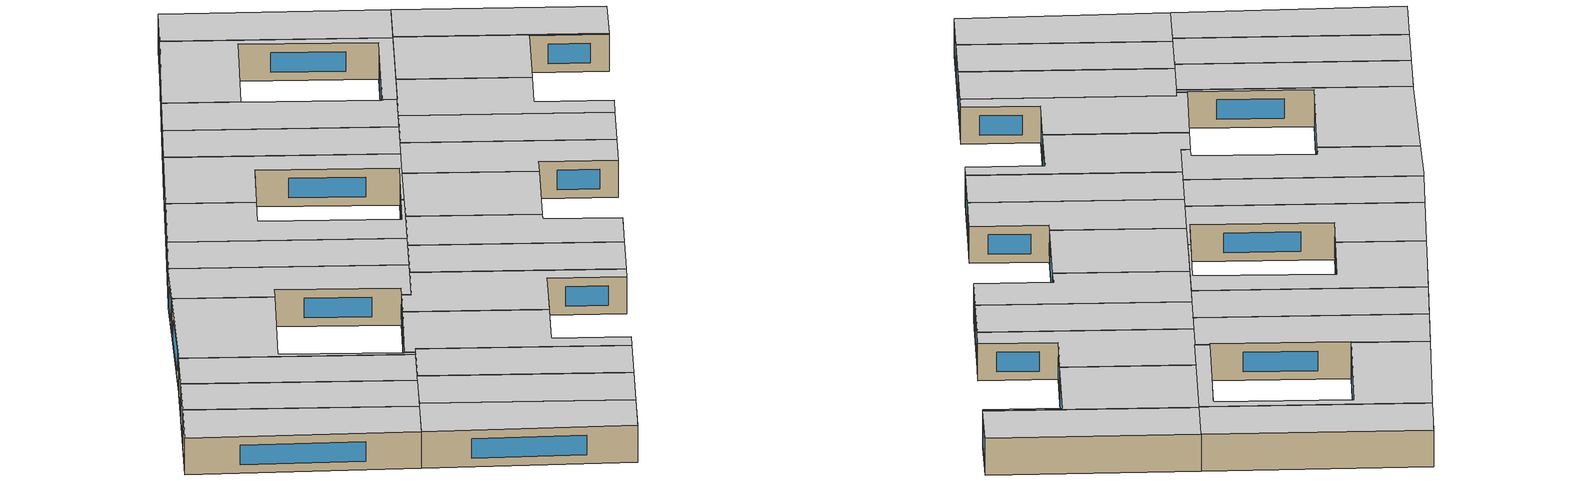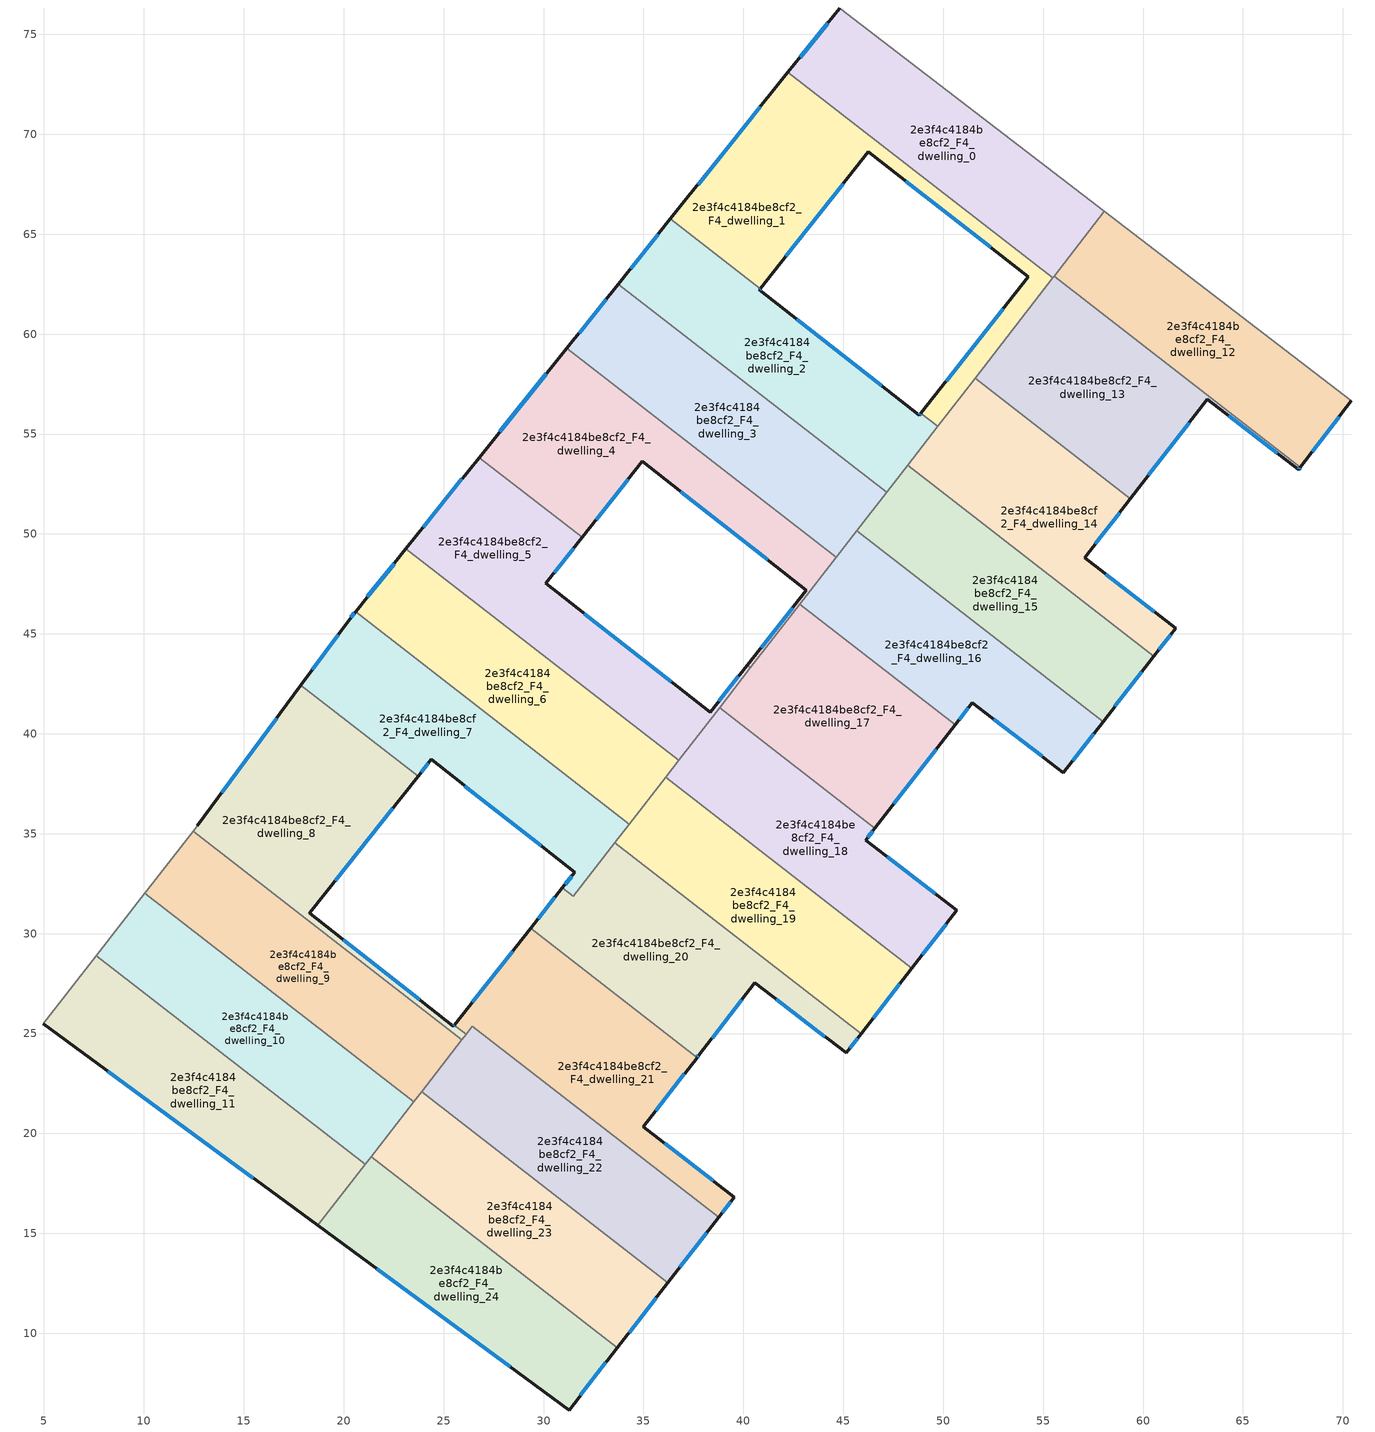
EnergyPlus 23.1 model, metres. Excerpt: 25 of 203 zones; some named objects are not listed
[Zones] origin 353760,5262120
2e3f4c4184be8cf2_F4_dwelling_0
 floor to 2e3f4c4184be8cf2_F3_dwelling_0 (EU_floor_Construction): 58.07,66.14 55.49,62.81 42.23,73.1 44.82,76.32 z12
 wall outside (EU_wall_Construction): 44.82,76.32 42.23,73.1 z12:15
 wall to 2e3f4c4184be8cf2_F4_dwelling_1 (EU_wall_Construction): 42.23,73.1 55.49,62.81 z12:15
 wall adiabatic (EU_wall_Construction): 58.07,66.14 44.82,76.32 z12:15
 wall to 2e3f4c4184be8cf2_F4_dwelling_12 (EU_wall_Construction): 55.56,62.9 58.07,66.14 z12:15
 wall to 2e3f4c4184be8cf2_F4_dwelling_13 (EU_wall_Construction): 55.49,62.81 55.56,62.9 z12:15
 window (EU_Window_Construction): 44.21,75.57 42.84,73.85 z12.7:14.3
 ceiling to 2e3f4c4184be8cf2_F5_dwelling_0 (EU_floor_Construction): 55.49,62.81 58.07,66.14 44.82,76.32 42.23,73.1 z15
2e3f4c4184be8cf2_F4_dwelling_1
 floor to 2e3f4c4184be8cf2_F3_dwelling_1 (EU_floor_Construction): 46.26,69.14 40.85,62.28 36.35,65.76 42.23,73.1 55.49,62.81 49.73,55.39 48.88,56.05 54.26,62.87 z12
 wall outside (EU_wall_Construction): 40.85,62.28 46.26,69.14 54.26,62.87 48.88,56.05 / 42.23,73.1 36.35,65.76 z12:15
 wall to 2e3f4c4184be8cf2_F4_dwelling_2 (EU_wall_Construction): 48.88,56.05 49.73,55.39 / 36.35,65.76 40.85,62.28 z12:15
 wall to 2e3f4c4184be8cf2_F4_dwelling_13 (EU_wall_Construction): 51.59,57.79 55.49,62.81 z12:15
 wall to 2e3f4c4184be8cf2_F4_dwelling_14 (EU_wall_Construction): 49.73,55.39 51.59,57.79 z12:15
 window (EU_Window_Construction): 53,61.27 50.14,57.65 / 48.14,67.66 52.38,64.34 / 42.12,63.89 44.99,67.53 / 40.85,71.38 37.73,67.49 z12.7:14.3
 ceiling to 2e3f4c4184be8cf2_F5_dwelling_1 (EU_floor_Construction): 49.73,55.39 55.49,62.81 42.23,73.1 36.35,65.76 40.85,62.28 46.26,69.14 54.26,62.87 48.88,56.05 z15
2e3f4c4184be8cf2_F4_dwelling_10
 floor to 2e3f4c4184be8cf2_F3_dwelling_10 (EU_floor_Construction): 23.51,21.58 21.09,18.46 7.62,28.9 10.05,32.02 z12
 wall adiabatic (EU_wall_Construction): 10.05,32.02 7.62,28.9 z12:15
 wall to 2e3f4c4184be8cf2_F4_dwelling_9 (EU_wall_Construction): 23.51,21.58 10.05,32.02 z12:15
 wall to 2e3f4c4184be8cf2_F4_dwelling_11 (EU_wall_Construction): 7.62,28.9 21.09,18.46 z12:15
 wall to 2e3f4c4184be8cf2_F4_dwelling_23 (EU_wall_Construction): 21.37,18.82 23.51,21.58 z12:15
 wall to 2e3f4c4184be8cf2_F4_dwelling_24 (EU_wall_Construction): 21.09,18.46 21.37,18.82 z12:15
 ceiling to 2e3f4c4184be8cf2_F5_dwelling_10 (EU_floor_Construction): 21.09,18.46 23.51,21.58 10.05,32.02 7.62,28.9 z15
2e3f4c4184be8cf2_F4_dwelling_11
 floor to 2e3f4c4184be8cf2_F3_dwelling_11 (EU_floor_Construction): 21.09,18.46 18.71,15.4 4.97,25.49 7.62,28.9 z12
 wall outside (EU_wall_Construction): 4.97,25.49 18.71,15.4 z12:15
 wall adiabatic (EU_wall_Construction): 7.62,28.9 4.97,25.49 z12:15
 wall to 2e3f4c4184be8cf2_F4_dwelling_24 (EU_wall_Construction): 18.71,15.4 21.09,18.46 z12:15
 window (EU_Window_Construction): 8.2,23.12 15.48,17.77 z12.7:14.3
 ceiling to 2e3f4c4184be8cf2_F5_dwelling_11 (EU_floor_Construction): 18.71,15.4 21.09,18.46 7.62,28.9 4.97,25.49 z15
2e3f4c4184be8cf2_F4_dwelling_12
 floor to 2e3f4c4184be8cf2_F3_dwelling_12 (EU_floor_Construction): 70.41,56.66 67.88,53.34 55.55,62.9 58.07,66.14 z12
 wall outside (EU_wall_Construction): 67.88,53.34 70.41,56.66 z12:15
 wall to 2e3f4c4184be8cf2_F4_dwelling_13 (EU_wall_Construction): 55.55,62.9 67.88,53.34 z12:15
 wall adiabatic (EU_wall_Construction): 70.41,56.66 58.07,66.14 z12:15
 window (EU_Window_Construction): 68.47,54.12 69.82,55.88 z12.7:14.3
 ceiling to 2e3f4c4184be8cf2_F5_dwelling_12 (EU_floor_Construction): 67.88,53.34 70.41,56.66 58.07,66.14 55.55,62.9 z15
2e3f4c4184be8cf2_F4_dwelling_13
 floor to 2e3f4c4184be8cf2_F3_dwelling_13 (EU_floor_Construction): 63.22,56.74 59.37,51.76 51.59,57.79 55.55,62.9 67.88,53.34 67.79,53.22 z12
 wall outside (EU_wall_Construction): 59.37,51.76 63.22,56.74 67.79,53.22 67.88,53.34 z12:15
 wall to 2e3f4c4184be8cf2_F4_dwelling_14 (EU_wall_Construction): 51.59,57.79 59.37,51.76 z12:15
 window (EU_Window_Construction): 67.81,53.25 67.86,53.31 / 64.3,55.91 66.71,54.05 / 60.27,52.93 62.32,55.57 z12.7:14.3
 ceiling to 2e3f4c4184be8cf2_F5_dwelling_13 (EU_floor_Construction): 67.79,53.22 67.88,53.34 55.55,62.9 51.59,57.79 59.37,51.76 63.22,56.74 z15
2e3f4c4184be8cf2_F4_dwelling_14
 floor to 2e3f4c4184be8cf2_F3_dwelling_14 (EU_floor_Construction): 59.37,51.76 57.07,48.81 61.64,45.29 60.54,43.88 48.22,53.43 51.59,57.79 z12
 wall outside (EU_wall_Construction): 60.54,43.88 61.64,45.29 57.07,48.81 59.37,51.76 z12:15
 wall to 2e3f4c4184be8cf2_F4_dwelling_15 (EU_wall_Construction): 48.22,53.43 60.54,43.88 z12:15
 wall to 2e3f4c4184be8cf2_F4_dwelling_2 (EU_wall_Construction): 49.73,55.39 48.22,53.43 z12:15
 window (EU_Window_Construction): 57.61,49.5 58.83,51.07 / 60.56,46.12 58.14,47.98 / 60.8,44.21 61.38,44.96 z12.7:14.3
 ceiling to 2e3f4c4184be8cf2_F5_dwelling_14 (EU_floor_Construction): 60.54,43.88 61.64,45.29 57.07,48.81 59.37,51.76 51.59,57.79 48.22,53.43 z15
2e3f4c4184be8cf2_F4_dwelling_15
 floor to 2e3f4c4184be8cf2_F3_dwelling_15 (EU_floor_Construction): 60.54,43.88 58,40.61 45.68,50.17 48.22,53.43 z12
 wall outside (EU_wall_Construction): 58,40.61 60.54,43.88 z12:15
 wall to 2e3f4c4184be8cf2_F4_dwelling_16 (EU_wall_Construction): 45.68,50.17 58,40.61 z12:15
 wall to 2e3f4c4184be8cf2_F4_dwelling_3 (EU_wall_Construction): 47.17,52.09 45.68,50.17 z12:15
 wall to 2e3f4c4184be8cf2_F4_dwelling_2 (EU_wall_Construction): 48.21,53.43 47.17,52.09 z12:15
 window (EU_Window_Construction): 58.6,41.38 59.94,43.11 z12.7:14.3
 ceiling to 2e3f4c4184be8cf2_F5_dwelling_15 (EU_floor_Construction): 58,40.61 60.54,43.88 48.22,53.43 45.68,50.17 z15
2e3f4c4184be8cf2_F4_dwelling_16
 floor to 2e3f4c4184be8cf2_F3_dwelling_16 (EU_floor_Construction): 58,40.61 56.02,38.06 51.47,41.56 50.6,40.45 42.83,46.49 45.68,50.17 z12
 wall outside (EU_wall_Construction): 50.6,40.45 51.47,41.56 56.02,38.06 58,40.61 z12:15
 wall to 2e3f4c4184be8cf2_F4_dwelling_17 (EU_wall_Construction): 42.83,46.49 50.6,40.45 z12:15
 wall to 2e3f4c4184be8cf2_F4_dwelling_4 (EU_wall_Construction): 44.66,48.85 42.83,46.49 z12:15
 wall to 2e3f4c4184be8cf2_F4_dwelling_3 (EU_wall_Construction): 45.68,50.17 44.66,48.85 z12:15
 window (EU_Window_Construction): 56.49,38.66 57.54,40.01 / 52.54,40.74 54.95,38.88 / 50.81,40.71 51.26,41.3 z12.7:14.3
 ceiling to 2e3f4c4184be8cf2_F5_dwelling_16 (EU_floor_Construction): 56.02,38.06 58,40.61 45.68,50.17 42.83,46.49 50.6,40.45 51.47,41.56 z15
2e3f4c4184be8cf2_F4_dwelling_17
 floor to 2e3f4c4184be8cf2_F3_dwelling_17 (EU_floor_Construction): 50.6,40.45 46.59,35.28 38.81,41.31 42.83,46.49 z12
 wall outside (EU_wall_Construction): 46.59,35.28 50.6,40.45 z12:15
 wall to 2e3f4c4184be8cf2_F4_dwelling_18 (EU_wall_Construction): 38.81,41.31 46.59,35.28 z12:15
 wall to 2e3f4c4184be8cf2_F4_dwelling_5 (EU_wall_Construction): 40.35,43.3 38.81,41.31 z12:15
 wall to 2e3f4c4184be8cf2_F4_dwelling_4 (EU_wall_Construction): 42.82,46.49 40.35,43.3 z12:15
 window (EU_Window_Construction): 47.53,36.49 49.66,39.24 z12.7:14.3
 ceiling to 2e3f4c4184be8cf2_F5_dwelling_17 (EU_floor_Construction): 46.59,35.28 50.6,40.45 42.83,46.49 38.81,41.31 z15
2e3f4c4184be8cf2_F4_dwelling_18
 floor to 2e3f4c4184be8cf2_F3_dwelling_18 (EU_floor_Construction): 46.59,35.28 46.12,34.68 50.68,31.16 48.43,28.26 36.11,37.82 38.81,41.31 z12
 wall outside (EU_wall_Construction): 48.43,28.26 50.68,31.16 46.12,34.68 46.59,35.28 z12:15
 wall to 2e3f4c4184be8cf2_F4_dwelling_19 (EU_wall_Construction): 36.11,37.82 48.43,28.26 z12:15
 wall to 2e3f4c4184be8cf2_F4_dwelling_6 (EU_wall_Construction): 36.77,38.67 36.11,37.82 z12:15
 wall to 2e3f4c4184be8cf2_F4_dwelling_5 (EU_wall_Construction): 38.81,41.31 36.77,38.67 z12:15
 window (EU_Window_Construction): 46.23,34.82 46.48,35.14 / 49.61,31.99 47.19,33.85 / 48.96,28.94 50.15,30.48 z12.7:14.3
 ceiling to 2e3f4c4184be8cf2_F5_dwelling_18 (EU_floor_Construction): 48.43,28.26 50.68,31.16 46.12,34.68 46.59,35.28 38.81,41.31 36.11,37.82 z15
2e3f4c4184be8cf2_F4_dwelling_19
 floor to 2e3f4c4184be8cf2_F3_dwelling_19 (EU_floor_Construction): 48.43,28.26 45.89,25 33.57,34.55 36.11,37.82 z12
 wall outside (EU_wall_Construction): 45.89,25 48.43,28.26 z12:15
 wall to 2e3f4c4184be8cf2_F4_dwelling_20 (EU_wall_Construction): 33.57,34.55 45.89,25 z12:15
 wall to 2e3f4c4184be8cf2_F4_dwelling_7 (EU_wall_Construction): 34.29,35.48 33.57,34.55 z12:15
 wall to 2e3f4c4184be8cf2_F4_dwelling_6 (EU_wall_Construction): 36.11,37.82 34.29,35.48 z12:15
 window (EU_Window_Construction): 46.49,25.76 47.83,27.5 z12.7:14.3
 ceiling to 2e3f4c4184be8cf2_F5_dwelling_19 (EU_floor_Construction): 45.89,25 48.43,28.26 36.11,37.82 33.57,34.55 z15
2e3f4c4184be8cf2_F4_dwelling_2
 floor to 2e3f4c4184be8cf2_F3_dwelling_2 (EU_floor_Construction): 40.85,62.28 40.81,62.22 48.8,55.95 48.88,56.05 49.73,55.39 47.17,52.09 33.74,62.51 36.35,65.76 z12
 wall outside (EU_wall_Construction): 48.88,56.05 48.8,55.95 40.81,62.22 40.85,62.28 / 36.35,65.76 33.74,62.51 z12:15
 wall to 2e3f4c4184be8cf2_F4_dwelling_3 (EU_wall_Construction): 33.74,62.51 47.17,52.09 z12:15
 window (EU_Window_Construction): 46.93,57.42 42.68,60.75 / 48.86,56.03 48.82,55.97 / 35.74,65 34.35,63.27 / 40.82,62.24 40.84,62.26 z12.7:14.3
 ceiling to 2e3f4c4184be8cf2_F5_dwelling_2 (EU_floor_Construction): 47.17,52.09 49.73,55.39 48.88,56.05 48.8,55.95 40.81,62.22 40.85,62.28 36.35,65.76 33.74,62.51 z15
2e3f4c4184be8cf2_F4_dwelling_20
 floor to 2e3f4c4184be8cf2_F3_dwelling_20 (EU_floor_Construction): 40.58,27.54 37.77,23.92 37.68,23.8 29.35,30.26 30.95,32.29 31.49,31.87 33.57,34.55 45.89,25 45.14,24.03 z12
 wall outside (EU_wall_Construction): 37.68,23.8 37.77,23.92 40.58,27.54 45.14,24.03 45.89,25 / 30.95,32.29 29.35,30.26 z12:15
 wall to 2e3f4c4184be8cf2_F4_dwelling_7 (EU_wall_Construction): 33.57,34.55 31.49,31.87 30.95,32.29 z12:15
 wall to 2e3f4c4184be8cf2_F4_dwelling_21 (EU_wall_Construction): 29.35,30.26 37.68,23.8 z12:15
 window (EU_Window_Construction): 45.32,24.26 45.72,24.77 / 41.65,26.71 44.07,24.85 / 38.43,24.77 39.92,26.69 / 37.7,23.83 37.75,23.89 / 30.57,31.81 29.72,30.74 z12.7:14.3
 ceiling to 2e3f4c4184be8cf2_F5_dwelling_20 (EU_floor_Construction): 45.14,24.03 45.89,25 33.57,34.55 31.49,31.87 30.95,32.29 29.35,30.26 37.68,23.8 37.77,23.92 40.58,27.54 z15
2e3f4c4184be8cf2_F4_dwelling_21
 floor to 2e3f4c4184be8cf2_F3_dwelling_21 (EU_floor_Construction): 37.68,23.8 35,20.33 39.55,16.82 38.76,15.8 26.44,25.36 26.13,24.96 25.53,25.43 29.35,30.26 z12
 wall outside (EU_wall_Construction): 38.76,15.8 39.55,16.82 35,20.33 37.68,23.8 / 29.35,30.26 25.53,25.43 z12:15
 wall to 2e3f4c4184be8cf2_F4_dwelling_22 (EU_wall_Construction): 26.13,24.96 26.44,25.36 38.76,15.8 z12:15
 wall to 2e3f4c4184be8cf2_F4_dwelling_8 (EU_wall_Construction): 25.53,25.43 26.13,24.96 z12:15
 window (EU_Window_Construction): 38.95,16.04 39.37,16.58 / 28.45,29.13 26.43,26.56 / 35.63,21.15 37.05,22.99 / 38.48,17.64 36.07,19.51 z12.7:14.3
 ceiling to 2e3f4c4184be8cf2_F5_dwelling_21 (EU_floor_Construction): 38.76,15.8 39.55,16.82 35,20.33 37.68,23.8 29.35,30.26 25.53,25.43 26.13,24.96 26.44,25.36 z15
2e3f4c4184be8cf2_F4_dwelling_22
 floor to 2e3f4c4184be8cf2_F3_dwelling_22 (EU_floor_Construction): 38.76,15.8 36.23,12.54 23.91,22.09 26.44,25.36 z12
 wall outside (EU_wall_Construction): 36.23,12.54 38.76,15.8 z12:15
 wall to 2e3f4c4184be8cf2_F4_dwelling_23 (EU_wall_Construction): 23.91,22.09 36.23,12.54 z12:15
 wall to 2e3f4c4184be8cf2_F4_dwelling_8 (EU_wall_Construction): 26.13,24.96 25.92,24.69 z12:15
 wall to 2e3f4c4184be8cf2_F4_dwelling_9 (EU_wall_Construction): 25.92,24.69 23.91,22.09 z12:15
 window (EU_Window_Construction): 36.82,13.3 38.17,15.03 z12.7:14.3
 ceiling to 2e3f4c4184be8cf2_F5_dwelling_22 (EU_floor_Construction): 36.23,12.54 38.76,15.8 26.44,25.36 23.91,22.09 z15
2e3f4c4184be8cf2_F4_dwelling_23
 floor to 2e3f4c4184be8cf2_F3_dwelling_23 (EU_floor_Construction): 36.23,12.54 33.69,9.27 21.37,18.83 23.91,22.09 z12
 wall outside (EU_wall_Construction): 33.69,9.27 36.23,12.54 z12:15
 wall to 2e3f4c4184be8cf2_F4_dwelling_24 (EU_wall_Construction): 21.37,18.83 33.69,9.27 z12:15
 wall to 2e3f4c4184be8cf2_F4_dwelling_9 (EU_wall_Construction): 23.91,22.09 23.6,21.7 23.51,21.58 z12:15
 window (EU_Window_Construction): 34.29,10.04 35.63,11.77 z12.7:14.3
 ceiling to 2e3f4c4184be8cf2_F5_dwelling_23 (EU_floor_Construction): 33.69,9.27 36.23,12.54 23.91,22.09 21.37,18.83 z15
2e3f4c4184be8cf2_F4_dwelling_24
 floor to 2e3f4c4184be8cf2_F3_dwelling_24 (EU_floor_Construction): 33.69,9.27 31.28,6.16 18.71,15.4 21.37,18.83 z12
 wall outside (EU_wall_Construction): 18.71,15.4 31.28,6.16 33.69,9.27 z12:15
 window (EU_Window_Construction): 31.85,6.89 33.13,8.54 / 21.66,13.23 28.33,8.33 z12.7:14.3
 ceiling to 2e3f4c4184be8cf2_F5_dwelling_24 (EU_floor_Construction): 31.28,6.16 33.69,9.27 21.37,18.83 18.71,15.4 z15
2e3f4c4184be8cf2_F4_dwelling_3
 floor to 2e3f4c4184be8cf2_F3_dwelling_3 (EU_floor_Construction): 47.17,52.09 44.66,48.85 31.17,59.31 33.74,62.51 z12
 wall outside (EU_wall_Construction): 33.74,62.51 31.17,59.31 z12:15
 wall to 2e3f4c4184be8cf2_F4_dwelling_4 (EU_wall_Construction): 31.17,59.31 44.66,48.85 z12:15
 window (EU_Window_Construction): 33.14,61.76 31.77,60.06 z12.7:14.3
 ceiling to 2e3f4c4184be8cf2_F5_dwelling_3 (EU_floor_Construction): 44.66,48.85 47.17,52.09 33.74,62.51 31.17,59.31 z15
2e3f4c4184be8cf2_F4_dwelling_4
 floor to 2e3f4c4184be8cf2_F3_dwelling_4 (EU_floor_Construction): 44.66,48.85 40.35,43.3 40.19,43.42 43.16,47.19 34.94,53.64 31.93,49.83 26.78,53.83 31.17,59.31 z12
 wall outside (EU_wall_Construction): 31.93,49.83 34.94,53.64 43.16,47.19 40.19,43.42 / 31.17,59.31 26.78,53.83 z12:15
 wall to 2e3f4c4184be8cf2_F4_dwelling_5 (EU_wall_Construction): 40.19,43.42 40.35,43.3 / 26.78,53.83 31.93,49.83 z12:15
 window (EU_Window_Construction): 42.46,46.3 40.88,44.31 / 36.87,52.13 41.23,48.7 / 32.63,50.72 34.23,52.75 / 30.14,58.02 27.81,55.11 z12.7:14.3
 ceiling to 2e3f4c4184be8cf2_F5_dwelling_4 (EU_floor_Construction): 43.16,47.19 40.19,43.42 40.35,43.3 44.66,48.85 31.17,59.31 26.78,53.83 31.93,49.83 34.94,53.64 z15
2e3f4c4184be8cf2_F4_dwelling_5
 floor to 2e3f4c4184be8cf2_F3_dwelling_5 (EU_floor_Construction): 31.93,49.83 30.11,47.53 38.33,41.08 40.19,43.42 40.35,43.3 36.77,38.67 23.12,49.26 26.78,53.83 z12
 wall outside (EU_wall_Construction): 26.78,53.83 23.12,49.26 / 40.19,43.42 38.33,41.08 30.11,47.53 31.93,49.83 z12:15
 wall to 2e3f4c4184be8cf2_F4_dwelling_6 (EU_wall_Construction): 23.12,49.26 36.77,38.67 z12:15
 window (EU_Window_Construction): 25.92,52.75 23.98,50.33 / 30.54,48.07 31.5,49.29 / 36.4,42.59 32.04,46.02 / 39.75,42.87 38.77,41.63 z12.7:14.3
 ceiling to 2e3f4c4184be8cf2_F5_dwelling_5 (EU_floor_Construction): 38.33,41.08 30.11,47.53 31.93,49.83 26.78,53.83 23.12,49.26 36.77,38.67 40.35,43.3 40.19,43.42 z15
2e3f4c4184be8cf2_F4_dwelling_6
 floor to 2e3f4c4184be8cf2_F3_dwelling_6 (EU_floor_Construction): 36.77,38.67 34.29,35.48 20.59,46.11 23.12,49.26 z12
 wall outside (EU_wall_Construction): 23.12,49.26 20.59,46.11 z12:15
 wall to 2e3f4c4184be8cf2_F4_dwelling_7 (EU_wall_Construction): 20.59,46.11 34.29,35.48 z12:15
 window (EU_Window_Construction): 22.52,48.52 21.18,46.85 z12.7:14.3
 ceiling to 2e3f4c4184be8cf2_F5_dwelling_6 (EU_floor_Construction): 34.29,35.48 36.77,38.67 23.12,49.26 20.59,46.11 z15
2e3f4c4184be8cf2_F4_dwelling_7
 floor to 2e3f4c4184be8cf2_F3_dwelling_7 (EU_floor_Construction): 34.29,35.48 31.49,31.87 30.95,32.29 31.56,33.06 24.38,38.71 23.72,37.89 17.86,42.44 20.29,45.75 20.59,46.11 z12
 wall outside (EU_wall_Construction): 23.72,37.89 24.38,38.71 31.56,33.06 30.95,32.29 / 20.59,46.11 20.29,45.75 17.86,42.44 z12:15
 wall to 2e3f4c4184be8cf2_F4_dwelling_8 (EU_wall_Construction): 17.86,42.44 23.72,37.89 z12:15
 window (EU_Window_Construction): 31.42,32.88 31.09,32.47 / 26.06,37.39 29.87,34.39 / 23.88,38.08 24.22,38.52 / 19.72,44.97 18.43,43.21 / 20.52,46.03 20.36,45.83 z12.7:14.3
 ceiling to 2e3f4c4184be8cf2_F5_dwelling_7 (EU_floor_Construction): 31.49,31.87 34.29,35.48 20.59,46.11 20.29,45.75 17.86,42.44 23.72,37.89 24.38,38.71 31.56,33.06 30.95,32.29 z15
2e3f4c4184be8cf2_F4_dwelling_8
 floor to 2e3f4c4184be8cf2_F3_dwelling_8 (EU_floor_Construction): 23.72,37.89 18.31,31.03 18.29,31.02 25.48,25.37 25.53,25.43 26.13,24.96 25.92,24.69 12.46,35.12 12.64,35.36 12.67,35.4 17.86,42.44 z12
 wall outside (EU_wall_Construction): 25.53,25.43 25.48,25.37 18.29,31.02 18.31,31.03 23.72,37.89 / 17.86,42.44 12.67,35.4 z12:15
 wall to 2e3f4c4184be8cf2_F4_dwelling_9 (EU_wall_Construction): 12.46,35.12 25.92,24.69 z12:15
 wall adiabatic (EU_wall_Construction): 12.67,35.4 12.64,35.36 12.46,35.12 z12:15
 window (EU_Window_Construction): 25.52,25.41 25.49,25.38 / 16.64,40.79 13.89,37.05 / 19.58,32.64 22.45,36.28 / 23.79,26.69 19.98,29.69 z12.7:14.3
 ceiling to 2e3f4c4184be8cf2_F5_dwelling_8 (EU_floor_Construction): 25.92,24.69 26.13,24.96 25.53,25.43 25.48,25.37 18.29,31.02 18.31,31.03 23.72,37.89 17.86,42.44 12.67,35.4 12.64,35.36 12.46,35.12 z15
2e3f4c4184be8cf2_F4_dwelling_9
 floor to 2e3f4c4184be8cf2_F3_dwelling_9 (EU_floor_Construction): 25.92,24.69 23.6,21.7 23.51,21.58 10.05,32.02 10.14,32.14 12.46,35.12 z12
 wall adiabatic (EU_wall_Construction): 12.46,35.12 10.14,32.14 10.05,32.02 z12:15
 ceiling to 2e3f4c4184be8cf2_F5_dwelling_9 (EU_floor_Construction): 23.6,21.7 25.92,24.69 12.46,35.12 10.14,32.14 10.05,32.02 23.51,21.58 z15
[Building]
EU S2 Campaign: North Axis=0; Terrain=City; Solar Distribution=FullExterior
[Site:Location]
Budapest.Ferenc.Liszt.Intl.AP: Latitude=47.437; Longitude=19.256; Time Zone=1; Elevation=185
[SizingPeriod:WeatherFileDays]
AnnualSizingPeriod: Begin Month=1; Begin Day of Month=1; End Month=12; End Day of Month=31; Day of Week for Start Day=Monday; Use Weather File Daylight Saving Period=No; Use Weather File Rain and Snow Indicators=No
[MATERIAL]
EU_InternalMass_Material: Roughness=MediumRough; Thickness=0.1; Conductivity=1; Density=1800; Specific Heat=900; Thermal Absorptance=0.9; Solar Absorptance=0.7; Visible Absorptance=0.7
[MATERIAL:NOMASS] Roughness=MediumRough; Thermal Absorptance=0.9; Solar Absorptance=0.7; Visible Absorptance=0.7
Name | Thermal Resistance
EU_wall_NoMass | 0.832559
EU_floor_NoMass | 0.872794
[WINDOWMATERIAL:SIMPLEGLAZINGSYSTEM]
EU_Window_SimpleGlazing: UFactor=2.79869; Solar Heat Gain Coefficient=0.75; Visible Transmittance=0.75
[CONSTRUCTION]
EU_wall_Construction: EU_wall_NoMass
EU_floor_Construction: EU_floor_NoMass
EU_Window_Construction: EU_Window_SimpleGlazing
EU_InternalMass_Construction: EU_InternalMass_Material
[ZONE] Type=1; Multiplier=1; Ceiling Height=autocalculate; Floor Area=autocalculate; Part of Total Floor Area=Yes
Name | Volume
2e3f4c4184be8cf2_F4_dwelling_0 | 209.613
2e3f4c4184be8cf2_F4_dwelling_1 | 209.577
2e3f4c4184be8cf2_F4_dwelling_10 | 201.92
2e3f4c4184be8cf2_F4_dwelling_11 | 209.589
2e3f4c4184be8cf2_F4_dwelling_12 | 193.483
2e3f4c4184be8cf2_F4_dwelling_13; 2e3f4c4184be8cf2_F4_dwelling_16 | 193.466
2e3f4c4184be8cf2_F4_dwelling_14 | 193.47
2e3f4c4184be8cf2_F4_dwelling_15 | 193.5
2e3f4c4184be8cf2_F4_dwelling_17 | 193.445
2e3f4c4184be8cf2_F4_dwelling_18 | 193.488
2e3f4c4184be8cf2_F4_dwelling_19 | 193.49
2e3f4c4184be8cf2_F4_dwelling_2 | 209.598
2e3f4c4184be8cf2_F4_dwelling_20 | 203.251
2e3f4c4184be8cf2_F4_dwelling_21 | 202.596
2e3f4c4184be8cf2_F4_dwelling_22 | 193.447
2e3f4c4184be8cf2_F4_dwelling_23 | 193.48
2e3f4c4184be8cf2_F4_dwelling_24 | 193.487
2e3f4c4184be8cf2_F4_dwelling_3 | 209.626
2e3f4c4184be8cf2_F4_dwelling_4 | 209.57
2e3f4c4184be8cf2_F4_dwelling_5 | 209.572
2e3f4c4184be8cf2_F4_dwelling_6 | 209.619
2e3f4c4184be8cf2_F4_dwelling_7 | 209.565
2e3f4c4184be8cf2_F4_dwelling_8 | 207.207
2e3f4c4184be8cf2_F4_dwelling_9 | 200.774
[INTERNALMASS] Construction=EU_InternalMass_Construction
Name | Zone or ZoneList | Surface Area
2e3f4c4184be8cf2_F4_dwelling_0_EU_InternalMass | 2e3f4c4184be8cf2_F4_dwelling_0 | 69.871
2e3f4c4184be8cf2_F4_dwelling_1_EU_InternalMass | 2e3f4c4184be8cf2_F4_dwelling_1 | 69.8589
2e3f4c4184be8cf2_F4_dwelling_2_EU_InternalMass | 2e3f4c4184be8cf2_F4_dwelling_2 | 69.866
2e3f4c4184be8cf2_F4_dwelling_3_EU_InternalMass | 2e3f4c4184be8cf2_F4_dwelling_3 | 69.8756
2e3f4c4184be8cf2_F4_dwelling_4_EU_InternalMass | 2e3f4c4184be8cf2_F4_dwelling_4 | 69.8565
2e3f4c4184be8cf2_F4_dwelling_5_EU_InternalMass | 2e3f4c4184be8cf2_F4_dwelling_5 | 69.8599
2e3f4c4184be8cf2_F4_dwelling_6_EU_InternalMass | 2e3f4c4184be8cf2_F4_dwelling_6 | 69.8729
2e3f4c4184be8cf2_F4_dwelling_7_EU_InternalMass | 2e3f4c4184be8cf2_F4_dwelling_7 | 69.855
2e3f4c4184be8cf2_F4_dwelling_8_EU_InternalMass | 2e3f4c4184be8cf2_F4_dwelling_8 | 69.0692
2e3f4c4184be8cf2_F4_dwelling_9_EU_InternalMass | 2e3f4c4184be8cf2_F4_dwelling_9 | 66.9309
2e3f4c4184be8cf2_F4_dwelling_10_EU_InternalMass | 2e3f4c4184be8cf2_F4_dwelling_10 | 67.3005
2e3f4c4184be8cf2_F4_dwelling_11_EU_InternalMass | 2e3f4c4184be8cf2_F4_dwelling_11 | 69.8628
2e3f4c4184be8cf2_F4_dwelling_12_EU_InternalMass | 2e3f4c4184be8cf2_F4_dwelling_12 | 64.4944
2e3f4c4184be8cf2_F4_dwelling_13_EU_InternalMass | 2e3f4c4184be8cf2_F4_dwelling_13 | 64.4887
2e3f4c4184be8cf2_F4_dwelling_14_EU_InternalMass | 2e3f4c4184be8cf2_F4_dwelling_14 | 64.4901
2e3f4c4184be8cf2_F4_dwelling_15_EU_InternalMass | 2e3f4c4184be8cf2_F4_dwelling_15 | 64.5
2e3f4c4184be8cf2_F4_dwelling_16_EU_InternalMass | 2e3f4c4184be8cf2_F4_dwelling_16 | 64.4884
2e3f4c4184be8cf2_F4_dwelling_17_EU_InternalMass | 2e3f4c4184be8cf2_F4_dwelling_17 | 64.4819
2e3f4c4184be8cf2_F4_dwelling_18_EU_InternalMass | 2e3f4c4184be8cf2_F4_dwelling_18 | 64.4958
2e3f4c4184be8cf2_F4_dwelling_19_EU_InternalMass | 2e3f4c4184be8cf2_F4_dwelling_19 | 64.4968
2e3f4c4184be8cf2_F4_dwelling_20_EU_InternalMass | 2e3f4c4184be8cf2_F4_dwelling_20 | 67.7519
2e3f4c4184be8cf2_F4_dwelling_21_EU_InternalMass | 2e3f4c4184be8cf2_F4_dwelling_21 | 67.5284
2e3f4c4184be8cf2_F4_dwelling_22_EU_InternalMass | 2e3f4c4184be8cf2_F4_dwelling_22 | 64.4824
2e3f4c4184be8cf2_F4_dwelling_23_EU_InternalMass | 2e3f4c4184be8cf2_F4_dwelling_23 | 64.4935
2e3f4c4184be8cf2_F4_dwelling_24_EU_InternalMass | 2e3f4c4184be8cf2_F4_dwelling_24 | 64.4955
[OTHEREQUIPMENT] Fuel Type=Electricity; Design Level Calculation Method=Watts/Area; Power per Zone Floor Area=1; Fraction Latent=0; Fraction Radiant=0; Fraction Lost=0; Carbon Dioxide Generation Rate=0; EndUse Subcategory=EU_Step8_InternalGains
Name | Zone or ZoneList or Space or SpaceList | Schedule
EU_Step8_InternalGain_2e3f4c4184be8cf2_F4_dwelling_0_f000 | 2e3f4c4184be8cf2_F4_dwelling_0 | EU_Step8_GainSchedule_2e3f4c4184be8cf2_F4_dwelling_0_f000
EU_Step8_InternalGain_2e3f4c4184be8cf2_F4_dwelling_1_f000 | 2e3f4c4184be8cf2_F4_dwelling_1 | EU_Step8_GainSchedule_2e3f4c4184be8cf2_F4_dwelling_1_f000
EU_Step8_InternalGain_2e3f4c4184be8cf2_F4_dwelling_2_f000 | 2e3f4c4184be8cf2_F4_dwelling_2 | EU_Step8_GainSchedule_2e3f4c4184be8cf2_F4_dwelling_2_f000
EU_Step8_InternalGain_2e3f4c4184be8cf2_F4_dwelling_3_f000 | 2e3f4c4184be8cf2_F4_dwelling_3 | EU_Step8_GainSchedule_2e3f4c4184be8cf2_F4_dwelling_3_f000
EU_Step8_InternalGain_2e3f4c4184be8cf2_F4_dwelling_4_f000 | 2e3f4c4184be8cf2_F4_dwelling_4 | EU_Step8_GainSchedule_2e3f4c4184be8cf2_F4_dwelling_4_f000
EU_Step8_InternalGain_2e3f4c4184be8cf2_F4_dwelling_5_f000 | 2e3f4c4184be8cf2_F4_dwelling_5 | EU_Step8_GainSchedule_2e3f4c4184be8cf2_F4_dwelling_5_f000
EU_Step8_InternalGain_2e3f4c4184be8cf2_F4_dwelling_6_f000 | 2e3f4c4184be8cf2_F4_dwelling_6 | EU_Step8_GainSchedule_2e3f4c4184be8cf2_F4_dwelling_6_f000
EU_Step8_InternalGain_2e3f4c4184be8cf2_F4_dwelling_7_f000 | 2e3f4c4184be8cf2_F4_dwelling_7 | EU_Step8_GainSchedule_2e3f4c4184be8cf2_F4_dwelling_7_f000
EU_Step8_InternalGain_2e3f4c4184be8cf2_F4_dwelling_8_f000 | 2e3f4c4184be8cf2_F4_dwelling_8 | EU_Step8_GainSchedule_2e3f4c4184be8cf2_F4_dwelling_8_f000
EU_Step8_InternalGain_2e3f4c4184be8cf2_F4_dwelling_9_f000 | 2e3f4c4184be8cf2_F4_dwelling_9 | EU_Step8_GainSchedule_2e3f4c4184be8cf2_F4_dwelling_9_f000
EU_Step8_InternalGain_2e3f4c4184be8cf2_F4_dwelling_10_f000 | 2e3f4c4184be8cf2_F4_dwelling_10 | EU_Step8_GainSchedule_2e3f4c4184be8cf2_F4_dwelling_10_f000
EU_Step8_InternalGain_2e3f4c4184be8cf2_F4_dwelling_11_f000 | 2e3f4c4184be8cf2_F4_dwelling_11 | EU_Step8_GainSchedule_2e3f4c4184be8cf2_F4_dwelling_11_f000
EU_Step8_InternalGain_2e3f4c4184be8cf2_F4_dwelling_12_f000 | 2e3f4c4184be8cf2_F4_dwelling_12 | EU_Step8_GainSchedule_2e3f4c4184be8cf2_F4_dwelling_12_f000
EU_Step8_InternalGain_2e3f4c4184be8cf2_F4_dwelling_13_f000 | 2e3f4c4184be8cf2_F4_dwelling_13 | EU_Step8_GainSchedule_2e3f4c4184be8cf2_F4_dwelling_13_f000
EU_Step8_InternalGain_2e3f4c4184be8cf2_F4_dwelling_14_f000 | 2e3f4c4184be8cf2_F4_dwelling_14 | EU_Step8_GainSchedule_2e3f4c4184be8cf2_F4_dwelling_14_f000
EU_Step8_InternalGain_2e3f4c4184be8cf2_F4_dwelling_15_f000 | 2e3f4c4184be8cf2_F4_dwelling_15 | EU_Step8_GainSchedule_2e3f4c4184be8cf2_F4_dwelling_15_f000
EU_Step8_InternalGain_2e3f4c4184be8cf2_F4_dwelling_16_f000 | 2e3f4c4184be8cf2_F4_dwelling_16 | EU_Step8_GainSchedule_2e3f4c4184be8cf2_F4_dwelling_16_f000
EU_Step8_InternalGain_2e3f4c4184be8cf2_F4_dwelling_17_f000 | 2e3f4c4184be8cf2_F4_dwelling_17 | EU_Step8_GainSchedule_2e3f4c4184be8cf2_F4_dwelling_17_f000
EU_Step8_InternalGain_2e3f4c4184be8cf2_F4_dwelling_18_f000 | 2e3f4c4184be8cf2_F4_dwelling_18 | EU_Step8_GainSchedule_2e3f4c4184be8cf2_F4_dwelling_18_f000
EU_Step8_InternalGain_2e3f4c4184be8cf2_F4_dwelling_19_f000 | 2e3f4c4184be8cf2_F4_dwelling_19 | EU_Step8_GainSchedule_2e3f4c4184be8cf2_F4_dwelling_19_f000
EU_Step8_InternalGain_2e3f4c4184be8cf2_F4_dwelling_20_f000 | 2e3f4c4184be8cf2_F4_dwelling_20 | EU_Step8_GainSchedule_2e3f4c4184be8cf2_F4_dwelling_20_f000
EU_Step8_InternalGain_2e3f4c4184be8cf2_F4_dwelling_21_f000 | 2e3f4c4184be8cf2_F4_dwelling_21 | EU_Step8_GainSchedule_2e3f4c4184be8cf2_F4_dwelling_21_f000
EU_Step8_InternalGain_2e3f4c4184be8cf2_F4_dwelling_22_f000 | 2e3f4c4184be8cf2_F4_dwelling_22 | EU_Step8_GainSchedule_2e3f4c4184be8cf2_F4_dwelling_22_f000
EU_Step8_InternalGain_2e3f4c4184be8cf2_F4_dwelling_23_f000 | 2e3f4c4184be8cf2_F4_dwelling_23 | EU_Step8_GainSchedule_2e3f4c4184be8cf2_F4_dwelling_23_f000
EU_Step8_InternalGain_2e3f4c4184be8cf2_F4_dwelling_24_f000 | 2e3f4c4184be8cf2_F4_dwelling_24 | EU_Step8_GainSchedule_2e3f4c4184be8cf2_F4_dwelling_24_f000
[ZONEVENTILATION:DESIGNFLOWRATE] Schedule=EU_AlwaysOn; Design Flow Rate Calculation Method=AirChanges/Hour; Air Changes per Hour=0.475469; Ventilation Type=Natural; Fan Pressure Rise=0; Fan Total Efficiency=1; Constant Term Coefficient=1; Temperature Term Coefficient=0; Velocity Term Coefficient=0; Velocity Squared Term Coefficient=0; Minimum Indoor Temperature=-100; Maximum Indoor Temperature=100; Delta Temperature=-100; Minimum Outdoor Temperature=-100; Maximum Outdoor Temperature=100; Maximum Wind Speed=40
Name | Zone or ZoneList or Space or SpaceList
EU_ConstantAir_2e3f4c4184be8cf2_F4_dwelling_0 | 2e3f4c4184be8cf2_F4_dwelling_0
EU_ConstantAir_2e3f4c4184be8cf2_F4_dwelling_1 | 2e3f4c4184be8cf2_F4_dwelling_1
EU_ConstantAir_2e3f4c4184be8cf2_F4_dwelling_2 | 2e3f4c4184be8cf2_F4_dwelling_2
EU_ConstantAir_2e3f4c4184be8cf2_F4_dwelling_3 | 2e3f4c4184be8cf2_F4_dwelling_3
EU_ConstantAir_2e3f4c4184be8cf2_F4_dwelling_4 | 2e3f4c4184be8cf2_F4_dwelling_4
EU_ConstantAir_2e3f4c4184be8cf2_F4_dwelling_5 | 2e3f4c4184be8cf2_F4_dwelling_5
EU_ConstantAir_2e3f4c4184be8cf2_F4_dwelling_6 | 2e3f4c4184be8cf2_F4_dwelling_6
EU_ConstantAir_2e3f4c4184be8cf2_F4_dwelling_7 | 2e3f4c4184be8cf2_F4_dwelling_7
EU_ConstantAir_2e3f4c4184be8cf2_F4_dwelling_8 | 2e3f4c4184be8cf2_F4_dwelling_8
EU_ConstantAir_2e3f4c4184be8cf2_F4_dwelling_9 | 2e3f4c4184be8cf2_F4_dwelling_9
EU_ConstantAir_2e3f4c4184be8cf2_F4_dwelling_10 | 2e3f4c4184be8cf2_F4_dwelling_10
EU_ConstantAir_2e3f4c4184be8cf2_F4_dwelling_11 | 2e3f4c4184be8cf2_F4_dwelling_11
EU_ConstantAir_2e3f4c4184be8cf2_F4_dwelling_12 | 2e3f4c4184be8cf2_F4_dwelling_12
EU_ConstantAir_2e3f4c4184be8cf2_F4_dwelling_13 | 2e3f4c4184be8cf2_F4_dwelling_13
EU_ConstantAir_2e3f4c4184be8cf2_F4_dwelling_14 | 2e3f4c4184be8cf2_F4_dwelling_14
EU_ConstantAir_2e3f4c4184be8cf2_F4_dwelling_15 | 2e3f4c4184be8cf2_F4_dwelling_15
EU_ConstantAir_2e3f4c4184be8cf2_F4_dwelling_16 | 2e3f4c4184be8cf2_F4_dwelling_16
EU_ConstantAir_2e3f4c4184be8cf2_F4_dwelling_17 | 2e3f4c4184be8cf2_F4_dwelling_17
EU_ConstantAir_2e3f4c4184be8cf2_F4_dwelling_18 | 2e3f4c4184be8cf2_F4_dwelling_18
EU_ConstantAir_2e3f4c4184be8cf2_F4_dwelling_19 | 2e3f4c4184be8cf2_F4_dwelling_19
EU_ConstantAir_2e3f4c4184be8cf2_F4_dwelling_20 | 2e3f4c4184be8cf2_F4_dwelling_20
EU_ConstantAir_2e3f4c4184be8cf2_F4_dwelling_21 | 2e3f4c4184be8cf2_F4_dwelling_21
EU_ConstantAir_2e3f4c4184be8cf2_F4_dwelling_22 | 2e3f4c4184be8cf2_F4_dwelling_22
EU_ConstantAir_2e3f4c4184be8cf2_F4_dwelling_23 | 2e3f4c4184be8cf2_F4_dwelling_23
EU_ConstantAir_2e3f4c4184be8cf2_F4_dwelling_24 | 2e3f4c4184be8cf2_F4_dwelling_24
[HVACTEMPLATE:THERMOSTAT] Constant Heating Setpoint=20; Constant Cooling Setpoint=50
EU_HeatOnly_2e3f4c4184be8cf2_F0_dwelling_20; EU_HeatOnly_2e3f4c4184be8cf2_F0_dwelling_21; EU_HeatOnly_2e3f4c4184be8cf2_F0_dwelling_22; EU_HeatOnly_2e3f4c4184be8cf2_F0_dwelling_23; EU_HeatOnly_2e3f4c4184be8cf2_F0_dwelling_24; EU_HeatOnly_2e3f4c4184be8cf2_F0_dwelling_25; EU_HeatOnly_2e3f4c4184be8cf2_F1_dwelling_0; EU_HeatOnly_2e3f4c4184be8cf2_F1_dwelling_1; EU_HeatOnly_2e3f4c4184be8cf2_F1_dwelling_2; EU_HeatOnly_2e3f4c4184be8cf2_F1_dwelling_3; EU_HeatOnly_2e3f4c4184be8cf2_F1_dwelling_4; EU_HeatOnly_2e3f4c4184be8cf2_F1_dwelling_5; EU_HeatOnly_2e3f4c4184be8cf2_F1_dwelling_6; EU_HeatOnly_2e3f4c4184be8cf2_F1_dwelling_7; EU_HeatOnly_2e3f4c4184be8cf2_F1_dwelling_8; EU_HeatOnly_2e3f4c4184be8cf2_F1_dwelling_9; EU_HeatOnly_2e3f4c4184be8cf2_F1_dwelling_10; EU_HeatOnly_2e3f4c4184be8cf2_F1_dwelling_11; EU_HeatOnly_2e3f4c4184be8cf2_F1_dwelling_12; EU_HeatOnly_2e3f4c4184be8cf2_F1_dwelling_13; EU_HeatOnly_2e3f4c4184be8cf2_F1_dwelling_14; EU_HeatOnly_2e3f4c4184be8cf2_F1_dwelling_15; EU_HeatOnly_2e3f4c4184be8cf2_F1_dwelling_16; EU_HeatOnly_2e3f4c4184be8cf2_F1_dwelling_17; EU_HeatOnly_2e3f4c4184be8cf2_F1_dwelling_18; EU_HeatOnly_2e3f4c4184be8cf2_F1_dwelling_19; EU_HeatOnly_2e3f4c4184be8cf2_F1_dwelling_20; EU_HeatOnly_2e3f4c4184be8cf2_F1_dwelling_21; EU_HeatOnly_2e3f4c4184be8cf2_F1_dwelling_22; EU_HeatOnly_2e3f4c4184be8cf2_F1_dwelling_23; EU_HeatOnly_2e3f4c4184be8cf2_F1_dwelling_24; EU_HeatOnly_2e3f4c4184be8cf2_F1_dwelling_25; EU_HeatOnly_2e3f4c4184be8cf2_F2_dwelling_0; EU_HeatOnly_2e3f4c4184be8cf2_F2_dwelling_1; EU_HeatOnly_2e3f4c4184be8cf2_F2_dwelling_2; EU_HeatOnly_2e3f4c4184be8cf2_F2_dwelling_3; EU_HeatOnly_2e3f4c4184be8cf2_F2_dwelling_4; EU_HeatOnly_2e3f4c4184be8cf2_F2_dwelling_5; EU_HeatOnly_2e3f4c4184be8cf2_F2_dwelling_6; EU_HeatOnly_2e3f4c4184be8cf2_F2_dwelling_7; EU_HeatOnly_2e3f4c4184be8cf2_F2_dwelling_8; EU_HeatOnly_2e3f4c4184be8cf2_F2_dwelling_9; EU_HeatOnly_2e3f4c4184be8cf2_F2_dwelling_10; EU_HeatOnly_2e3f4c4184be8cf2_F2_dwelling_11; EU_HeatOnly_2e3f4c4184be8cf2_F2_dwelling_12; EU_HeatOnly_2e3f4c4184be8cf2_F2_dwelling_13; EU_HeatOnly_2e3f4c4184be8cf2_F2_dwelling_14; EU_HeatOnly_2e3f4c4184be8cf2_F2_dwelling_15; EU_HeatOnly_2e3f4c4184be8cf2_F2_dwelling_16; EU_HeatOnly_2e3f4c4184be8cf2_F2_dwelling_17; EU_HeatOnly_2e3f4c4184be8cf2_F2_dwelling_18; EU_HeatOnly_2e3f4c4184be8cf2_F2_dwelling_19
[HVACTEMPLATE:ZONE:IDEALLOADSAIRSYSTEM] System Availability Schedule=EU_AlwaysOn; Maximum Heating Supply Air Temperature=50; Minimum Cooling Supply Air Temperature=13; Maximum Heating Supply Air Humidity Ratio=0.0156; Minimum Cooling Supply Air Humidity Ratio=0.0077; Heating Limit=NoLimit; Cooling Limit=NoLimit; Heating Availability Schedule=EU_AlwaysOn; Cooling Availability Schedule=EU_CoolingOff; Dehumidification Control Type=ConstantSensibleHeatRatio; Cooling Sensible Heat Ratio=0.7; Dehumidification Setpoint=60; Humidification Control Type=None; Humidification Setpoint=30; Outdoor Air Method=None; Outdoor Air Flow Rate per Person=0.00944; Outdoor Air Flow Rate per Zone Floor Area=0; Outdoor Air Flow Rate per Zone=0; Demand Controlled Ventilation Type=None; Outdoor Air Economizer Type=NoEconomizer; Heat Recovery Type=None; Sensible Heat Recovery Effectiveness=0.7; Latent Heat Recovery Effectiveness=0.65
Name | Template Thermostat
2e3f4c4184be8cf2_F4_dwelling_0 | EU_HeatOnly_2e3f4c4184be8cf2_F4_dwelling_0
2e3f4c4184be8cf2_F4_dwelling_1 | EU_HeatOnly_2e3f4c4184be8cf2_F4_dwelling_1
2e3f4c4184be8cf2_F4_dwelling_2 | EU_HeatOnly_2e3f4c4184be8cf2_F4_dwelling_2
2e3f4c4184be8cf2_F4_dwelling_3 | EU_HeatOnly_2e3f4c4184be8cf2_F4_dwelling_3
2e3f4c4184be8cf2_F4_dwelling_4 | EU_HeatOnly_2e3f4c4184be8cf2_F4_dwelling_4
2e3f4c4184be8cf2_F4_dwelling_5 | EU_HeatOnly_2e3f4c4184be8cf2_F4_dwelling_5
2e3f4c4184be8cf2_F4_dwelling_6 | EU_HeatOnly_2e3f4c4184be8cf2_F4_dwelling_6
2e3f4c4184be8cf2_F4_dwelling_7 | EU_HeatOnly_2e3f4c4184be8cf2_F4_dwelling_7
2e3f4c4184be8cf2_F4_dwelling_8 | EU_HeatOnly_2e3f4c4184be8cf2_F4_dwelling_8
2e3f4c4184be8cf2_F4_dwelling_9 | EU_HeatOnly_2e3f4c4184be8cf2_F4_dwelling_9
2e3f4c4184be8cf2_F4_dwelling_10 | EU_HeatOnly_2e3f4c4184be8cf2_F4_dwelling_10
2e3f4c4184be8cf2_F4_dwelling_11 | EU_HeatOnly_2e3f4c4184be8cf2_F4_dwelling_11
2e3f4c4184be8cf2_F4_dwelling_12 | EU_HeatOnly_2e3f4c4184be8cf2_F4_dwelling_12
2e3f4c4184be8cf2_F4_dwelling_13 | EU_HeatOnly_2e3f4c4184be8cf2_F4_dwelling_13
2e3f4c4184be8cf2_F4_dwelling_14 | EU_HeatOnly_2e3f4c4184be8cf2_F4_dwelling_14
2e3f4c4184be8cf2_F4_dwelling_15 | EU_HeatOnly_2e3f4c4184be8cf2_F4_dwelling_15
2e3f4c4184be8cf2_F4_dwelling_16 | EU_HeatOnly_2e3f4c4184be8cf2_F4_dwelling_16
2e3f4c4184be8cf2_F4_dwelling_17 | EU_HeatOnly_2e3f4c4184be8cf2_F4_dwelling_17
2e3f4c4184be8cf2_F4_dwelling_18 | EU_HeatOnly_2e3f4c4184be8cf2_F4_dwelling_18
2e3f4c4184be8cf2_F4_dwelling_19 | EU_HeatOnly_2e3f4c4184be8cf2_F4_dwelling_19
2e3f4c4184be8cf2_F4_dwelling_20 | EU_HeatOnly_2e3f4c4184be8cf2_F4_dwelling_20
2e3f4c4184be8cf2_F4_dwelling_21 | EU_HeatOnly_2e3f4c4184be8cf2_F4_dwelling_21
2e3f4c4184be8cf2_F4_dwelling_22 | EU_HeatOnly_2e3f4c4184be8cf2_F4_dwelling_22
2e3f4c4184be8cf2_F4_dwelling_23 | EU_HeatOnly_2e3f4c4184be8cf2_F4_dwelling_23
2e3f4c4184be8cf2_F4_dwelling_24 | EU_HeatOnly_2e3f4c4184be8cf2_F4_dwelling_24
[SIZING:ZONE] Zone Cooling Design Supply Air Temperature Input Method=SupplyAirTemperature; Zone Cooling Design Supply Air Temperature=13; Zone Heating Design Supply Air Temperature Input Method=SupplyAirTemperature; Zone Heating Design Supply Air Temperature=50; Zone Cooling Design Supply Air Humidity Ratio=0.008; Zone Heating Design Supply Air Humidity Ratio=0.008; Cooling Design Air Flow Method=DesignDay; Cooling Design Air Flow Rate=0; Cooling Minimum Air Flow per Zone Floor Area=0.000762; Cooling Minimum Air Flow=0; Cooling Minimum Air Flow Fraction=0.2; Heating Design Air Flow Method=DesignDay; Heating Design Air Flow Rate=0; Heating Maximum Air Flow per Zone Floor Area=0.002032; Heating Maximum Air Flow=0.141576; Heating Maximum Air Flow Fraction=0.3; Account for Dedicated Outdoor Air System=No; Dedicated Outdoor Air System Control Strategy=NeutralSupplyAir; Dedicated Outdoor Air Low Setpoint Temperature for Design=autosize; Dedicated Outdoor Air High Setpoint Temperature for Design=autosize; Zone Load Sizing Method=Sensible Load Only No Latent Load; Zone Latent Cooling Design Supply Air Humidity Ratio Input Method=HumidityRatioDifference; Zone Cooling Design Supply Air Humidity Ratio Difference=0.005; Zone Latent Heating Design Supply Air Humidity Ratio Input Method=HumidityRatioDifference; Zone Humidification Design Supply Air Humidity Ratio Difference=0.005
2e3f4c4184be8cf2_F4_dwelling_0; 2e3f4c4184be8cf2_F4_dwelling_1; 2e3f4c4184be8cf2_F4_dwelling_2; 2e3f4c4184be8cf2_F4_dwelling_3; 2e3f4c4184be8cf2_F4_dwelling_4; 2e3f4c4184be8cf2_F4_dwelling_5; 2e3f4c4184be8cf2_F4_dwelling_6; 2e3f4c4184be8cf2_F4_dwelling_7; 2e3f4c4184be8cf2_F4_dwelling_8; 2e3f4c4184be8cf2_F4_dwelling_9; 2e3f4c4184be8cf2_F4_dwelling_10; 2e3f4c4184be8cf2_F4_dwelling_11; 2e3f4c4184be8cf2_F4_dwelling_12; 2e3f4c4184be8cf2_F4_dwelling_13; 2e3f4c4184be8cf2_F4_dwelling_14; 2e3f4c4184be8cf2_F4_dwelling_15; 2e3f4c4184be8cf2_F4_dwelling_16; 2e3f4c4184be8cf2_F4_dwelling_17; 2e3f4c4184be8cf2_F4_dwelling_18; 2e3f4c4184be8cf2_F4_dwelling_19; 2e3f4c4184be8cf2_F4_dwelling_20; 2e3f4c4184be8cf2_F4_dwelling_21; 2e3f4c4184be8cf2_F4_dwelling_22; 2e3f4c4184be8cf2_F4_dwelling_23; 2e3f4c4184be8cf2_F4_dwelling_24
[SCHEDULE:CONSTANT]
Name | Hourly Value
EU_AlwaysOn | 1
EU_CoolingOff | 0
[SCHEDULE:FILE] Column Number=1; Rows to Skip at Top=0; Number of Hours of Data=8760; Column Separator=Comma; Interpolate to Timestep=No; Minutes per Item=60; Adjust Schedule for Daylight Savings=Yes
Name | File
EU_Step8_GainSchedule_2e3f4c4184be8cf2_F4_dwelling_0_f000 | ../../schedules/2e3f4c4184be8cf2/2e3f4c4184be8cf2_F4_dwelling_0_f000_gain.csv
EU_Step8_GainSchedule_2e3f4c4184be8cf2_F4_dwelling_1_f000 | ../../schedules/2e3f4c4184be8cf2/2e3f4c4184be8cf2_F4_dwelling_1_f000_gain.csv
EU_Step8_GainSchedule_2e3f4c4184be8cf2_F4_dwelling_2_f000 | ../../schedules/2e3f4c4184be8cf2/2e3f4c4184be8cf2_F4_dwelling_2_f000_gain.csv
EU_Step8_GainSchedule_2e3f4c4184be8cf2_F4_dwelling_3_f000 | ../../schedules/2e3f4c4184be8cf2/2e3f4c4184be8cf2_F4_dwelling_3_f000_gain.csv
EU_Step8_GainSchedule_2e3f4c4184be8cf2_F4_dwelling_4_f000 | ../../schedules/2e3f4c4184be8cf2/2e3f4c4184be8cf2_F4_dwelling_4_f000_gain.csv
EU_Step8_GainSchedule_2e3f4c4184be8cf2_F4_dwelling_5_f000 | ../../schedules/2e3f4c4184be8cf2/2e3f4c4184be8cf2_F4_dwelling_5_f000_gain.csv
EU_Step8_GainSchedule_2e3f4c4184be8cf2_F4_dwelling_6_f000 | ../../schedules/2e3f4c4184be8cf2/2e3f4c4184be8cf2_F4_dwelling_6_f000_gain.csv
EU_Step8_GainSchedule_2e3f4c4184be8cf2_F4_dwelling_7_f000 | ../../schedules/2e3f4c4184be8cf2/2e3f4c4184be8cf2_F4_dwelling_7_f000_gain.csv
EU_Step8_GainSchedule_2e3f4c4184be8cf2_F4_dwelling_8_f000 | ../../schedules/2e3f4c4184be8cf2/2e3f4c4184be8cf2_F4_dwelling_8_f000_gain.csv
EU_Step8_GainSchedule_2e3f4c4184be8cf2_F4_dwelling_9_f000 | ../../schedules/2e3f4c4184be8cf2/2e3f4c4184be8cf2_F4_dwelling_9_f000_gain.csv
EU_Step8_GainSchedule_2e3f4c4184be8cf2_F4_dwelling_10_f000 | ../../schedules/2e3f4c4184be8cf2/2e3f4c4184be8cf2_F4_dwelling_10_f000_gain.csv
EU_Step8_GainSchedule_2e3f4c4184be8cf2_F4_dwelling_11_f000 | ../../schedules/2e3f4c4184be8cf2/2e3f4c4184be8cf2_F4_dwelling_11_f000_gain.csv
EU_Step8_GainSchedule_2e3f4c4184be8cf2_F4_dwelling_12_f000 | ../../schedules/2e3f4c4184be8cf2/2e3f4c4184be8cf2_F4_dwelling_12_f000_gain.csv
EU_Step8_GainSchedule_2e3f4c4184be8cf2_F4_dwelling_13_f000 | ../../schedules/2e3f4c4184be8cf2/2e3f4c4184be8cf2_F4_dwelling_13_f000_gain.csv
EU_Step8_GainSchedule_2e3f4c4184be8cf2_F4_dwelling_14_f000 | ../../schedules/2e3f4c4184be8cf2/2e3f4c4184be8cf2_F4_dwelling_14_f000_gain.csv
EU_Step8_GainSchedule_2e3f4c4184be8cf2_F4_dwelling_15_f000 | ../../schedules/2e3f4c4184be8cf2/2e3f4c4184be8cf2_F4_dwelling_15_f000_gain.csv
EU_Step8_GainSchedule_2e3f4c4184be8cf2_F4_dwelling_16_f000 | ../../schedules/2e3f4c4184be8cf2/2e3f4c4184be8cf2_F4_dwelling_16_f000_gain.csv
EU_Step8_GainSchedule_2e3f4c4184be8cf2_F4_dwelling_17_f000 | ../../schedules/2e3f4c4184be8cf2/2e3f4c4184be8cf2_F4_dwelling_17_f000_gain.csv
EU_Step8_GainSchedule_2e3f4c4184be8cf2_F4_dwelling_18_f000 | ../../schedules/2e3f4c4184be8cf2/2e3f4c4184be8cf2_F4_dwelling_18_f000_gain.csv
EU_Step8_GainSchedule_2e3f4c4184be8cf2_F4_dwelling_19_f000 | ../../schedules/2e3f4c4184be8cf2/2e3f4c4184be8cf2_F4_dwelling_19_f000_gain.csv
EU_Step8_GainSchedule_2e3f4c4184be8cf2_F4_dwelling_20_f000 | ../../schedules/2e3f4c4184be8cf2/2e3f4c4184be8cf2_F4_dwelling_20_f000_gain.csv
EU_Step8_GainSchedule_2e3f4c4184be8cf2_F4_dwelling_21_f000 | ../../schedules/2e3f4c4184be8cf2/2e3f4c4184be8cf2_F4_dwelling_21_f000_gain.csv
EU_Step8_GainSchedule_2e3f4c4184be8cf2_F4_dwelling_22_f000 | ../../schedules/2e3f4c4184be8cf2/2e3f4c4184be8cf2_F4_dwelling_22_f000_gain.csv
EU_Step8_GainSchedule_2e3f4c4184be8cf2_F4_dwelling_23_f000 | ../../schedules/2e3f4c4184be8cf2/2e3f4c4184be8cf2_F4_dwelling_23_f000_gain.csv
EU_Step8_GainSchedule_2e3f4c4184be8cf2_F4_dwelling_24_f000 | ../../schedules/2e3f4c4184be8cf2/2e3f4c4184be8cf2_F4_dwelling_24_f000_gain.csv
